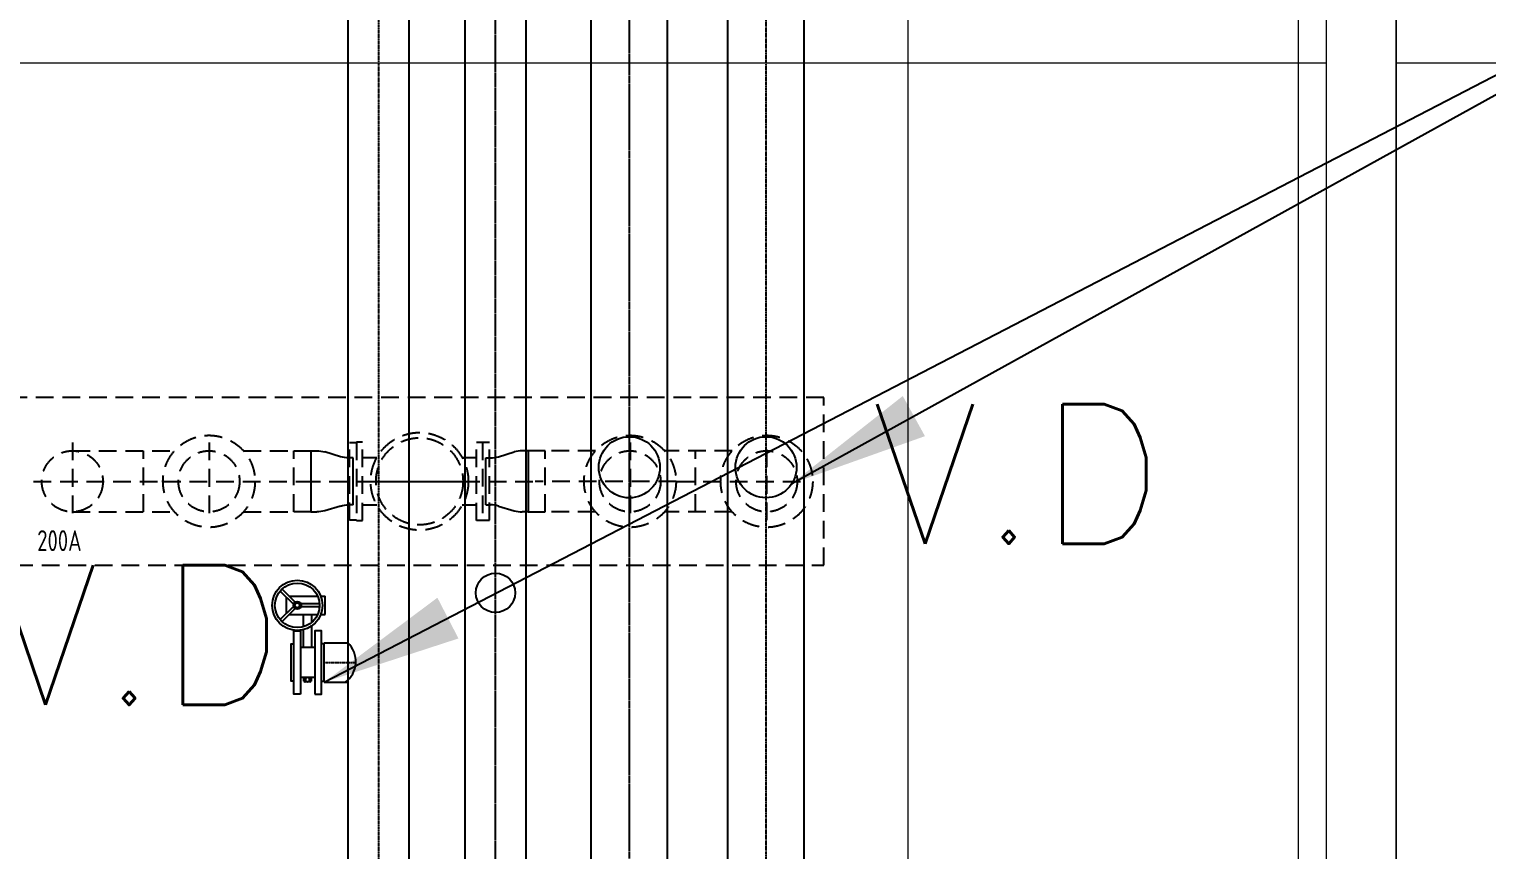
# Model space of a CAD drawing. Extents: x -32000 to 416743, y -254124 to 144214.
# Drawn here: x 255947 to 261175, y 66179 to 69121 of the extents above; entities that cross this region are included whole.
import ezdxf
from ezdxf.enums import TextEntityAlignment as Align

# ---------------------------------------------------------------- set-up
doc = ezdxf.new("R2010")
doc.units = 0
doc.header["$LTSCALE"] = 10
for name, pattern in [('XFM1P40$0$CENTER', [2, 1.25, -0.25, 0.25, -0.25]), ('XFM1P40$0$CENTER2', [1.125, 0.75, -0.125, 0.125, -0.125]), ('XFM1Q40$0$CENTER2', [1.125, 0.75, -0.125, 0.125, -0.125]), ('XFM1Q40$0$HIDDEN', [9.525, 6.35, -3.175])]:
    doc.linetypes.add(name, pattern=pattern)
for name, color, linetype in [('H12PL4$0$S-SLAB-SHOW', 252, 'Continuous'), ('XFM1P40$0$$0$M-PIPE-TEXT-ARROR', 250, 'Continuous'), ('XFM1P40$0$M-PIPE-CHWR13', 94, 'Continuous'), ('XFM1P40$0$M-PIPE-CHWR13_CL', 93, 'XFM1P40$0$CENTER2'), ('XFM1P40$0$M-PIPE-CHWR20', 110, 'Continuous'), ('XFM1P40$0$M-PIPE-CHWR20_CL', 111, 'XFM1P40$0$CENTER'), ('XFM1P40$0$M-PIPE-CHWS12', 130, 'Continuous'), ('XFM1P40$0$M-PIPE-CHWS12_CL', 132, 'XFM1P40$0$CENTER2'), ('XFM1P40$0$M-PIPE-CHWS5', 160, 'Continuous'), ('XFM1P40$0$M-PIPE-CHWS5_CL', 161, 'XFM1P40$0$CENTER2'), ('XFM1P40$0$M-PIPE-TEXT', 250, 'Continuous'), ('XFM1P40$0$U-PCW-V', 2, 'Continuous'), ('XFM1Q40$0$M-FOUN-LINE', 2, 'Continuous'), ('XFM1Q40$0$M-PIPE-CHWR20', 110, 'Continuous'), ('XFM1Q40$0$M-PIPE-CHWR20_CL', 111, 'XFM1Q40$0$CENTER2'), ('XFM1Q40$0$M-PIPE-CHWS12', 130, 'Continuous'), ('XFM1Q40$0$M-PIPE-CHWS12_CL', 132, 'XFM1Q40$0$CENTER2'), ('XFM1Q40$0$M-PIPE-VAVE', 2, 'Continuous'), ('XFM7P40ICA$0$H12PL4$0$A-WALL-EX', 252, 'Continuous'), ('XFM7P40ICA$0$H12PL4$0$L40_19_MEJI', 252, 'Continuous')]:
    doc.layers.add(name, color=color, linetype=linetype)
doc.styles.add('XFM1P40$0$$0$aa-txt', font='isocp.shx', dxfattribs={"bigfont": 'chineset.shx'})
doc.styles.add('XFM1P40$0$aa-txt', font='simplex.shx', dxfattribs={"width": 0.8, "height": 25, "bigfont": 'chineset.shx'})
doc.styles.add('XFM1Q40$0$aa-txt', font='isocp.shx', dxfattribs={"bigfont": 'chineset.shx'})
doc.dimstyles.new('XFM1P40$0$$0$adim-200', dxfattribs={"dimscale": 200, "dimtxt": 0.3, "dimasz": 2.5, "dimexe": 0.1, "dimexo": 0.5, "dimgap": 0.15, "dimtad": 0, "dimdec": 4, "dimzin": 3, "dimdsep": 46, "dimtxsty": 'XFM1P40$0$$0$aa-txt', "dimcen": 2.5, "dimclrd": 256, "dimclre": 256, "dimclrt": 256, "dimadec": 0, "dimazin": 0, "dimtfac": 1, "dimtdec": 4, "dimtmove": 0, "dimatfit": 3, "dimfxl": 1, "dimtolj": 1, "dimtzin": 0, "dimarcsym": 0})

# ---------------------------------------------------------------- blocks, each defined once
blk = doc.blocks.new('H12PL4')
at = {"layer": 'H12PL4$0$S-SLAB-SHOW', "lineweight": 0}
for p, q in [((260500, 30500), (260500, 89560)), ((260850, 30500), (260850, 89560))]:
    blk.add_line(p, q, dxfattribs=at)
blk = doc.blocks.new('XFM1P40$0$BV-04-P')
at = {"layer": 'XFM1P40$0$U-PCW-V'}
for p, q in [((-3.14, 26.32), (1.48, 21.7)), ((-3.85, 25.61), (0.88, 20.88)), ((-1.73, 23.49), (-1.73, 17.53)), ((-0.67, 23.85), (9.51, 23.85)), ((10.22, 21.01), (3.54, 21.01)), ((10.59, 23.85), (12.21, 23.85)), ((12.21, 17.18), (12.21, 23.85)), ((-3.85, 15.42), (0.88, 20.15)), ((-3.14, 14.71), (1.48, 19.33)), ((-0.67, 17.18), (9.51, 17.18)), ((10.22, 20.01), (3.54, 20.01)), ((4.44, 12.82), (4.44, 17.18)), ((7.43, 14.43), (7.43, 17.18)), ((10.59, 17.18), (12.21, 17.18)), ((4.44, 5.4), (4.44, 11.79)), ((7.43, 5.4), (7.43, 13.16)), ((8.53, 5.4), (3.33, 5.4)), ((8.53, -5.4), (3.33, -5.4)), ((4.6, -6.63), (4.6, -5.66)), ((6.93, -6.9), (4.93, -6.9)), ((5.27, -6.63), (5.27, -5.66)), ((6.6, -6.63), (6.6, -5.66)), ((7.27, -6.63), (7.27, -5.66))]:
    blk.add_line(p, q, dxfattribs=at)
for points in [[(3.33, -11.34), (0.95, -11.34), (0.95, 11.34), (3.33, 11.34), (3.33, -11.34)], [(8.53, -11.34), (10.92, -11.34), (10.92, 11.34), (8.53, 11.34), (8.53, -11.34)], [(0.95, -6.66), (0, -6.66), (0, 6.66), (0.95, 6.66)], [(10.92, -6.66), (11.87, -6.66), (11.87, 6.66), (10.92, 6.66)]]:
    blk.add_lwpolyline(points, dxfattribs=at)
for radius in [9, 8, 1.4, 0.849]:
    blk.add_circle((2.23, 20.51), radius, dxfattribs=at)
for centre, radius, start, end in [((4.27, -5.74), 0.342, 12.6804, 90), ((4.93, -5.74), 0.342, 12.6804, 167.3196), ((4.93, -6.56), 0.342, 192.6804, 347.3196), ((5.93, -6.36), 0.967, 46.3972, 133.6028), ((5.93, -5.93), 0.967, 226.3972, 313.6028), ((6.93, -5.74), 0.342, 12.6804, 167.3196), ((6.93, -6.56), 0.342, 192.6804, 347.3196), ((7.6, -5.74), 0.342, 90, 167.3196)]:
    blk.add_arc(centre, radius, start, end, dxfattribs=at)
blk = doc.blocks.new('XFM1Q40$0$R8-6')
for p, q in [((-8.41, 0), (8.41, 0)), ((-8.41, 0), (-8.41, -1.7)), ((-8.84, -4.59), (-10.53, -10.18)), ((8.41, 0), (8.41, -1.7)), ((8.84, -4.59), (10.53, -10.18)), ((-10.95, -15.24), (-10.95, -13.07)), ((10.95, -15.24), (-10.95, -15.24)), ((10.95, -15.24), (10.95, -13.07))]:
    blk.add_line(p, q)
for centre, start, end in [((-18.41, -1.7), 343.2016, 0), ((18.41, -1.7), 180, 196.7984), ((-0.95, -13.07), 163.2016, 180), ((0.95, -13.07), 0, 16.7984)]:
    blk.add_arc(centre, 10, start, end)
blk = doc.blocks.new('XFM1Q40')
at = {"layer": 'XFM1Q40$0$M-FOUN-LINE', "color": 252, "linetype": 'XFM1Q40$0$HIDDEN'}
blk.add_lwpolyline([(255897.4, 67200), (258797.4, 67200), (258797.4, 67800), (255897.4, 67800)], close=True, dxfattribs=at)
at = {"layer": 'XFM1Q40$0$M-PIPE-CHWR20', "color": 252, "linetype": 'XFM1Q40$0$HIDDEN'}
for p, q in [((256715.8, 67609.6), (256897.2, 67609.6)), ((256897.2, 67390.5), (256897.2, 67609.6)), ((257979, 67609.6), (257797.6, 67609.6)), ((257797.6, 67390.5), (257797.6, 67609.6)), ((256715.8, 67390.5), (256897.2, 67390.5)), ((257979, 67390.5), (257797.6, 67390.5))]:
    blk.add_line(p, q, dxfattribs=at)
for points in [[(256957.2, 67609.5), (256957.2, 67390.5), (256897.2, 67390.5), (256897.2, 67609.5)], [(257737.6, 67609.5), (257737.6, 67390.5), (257797.6, 67390.5), (257797.6, 67609.5)]]:
    blk.add_lwpolyline(points, close=True, dxfattribs=at)
for centre in [(256592.4, 67500), (258102.4, 67500)]:
    blk.add_circle(centre, 109.6, dxfattribs=at)
at = {"layer": 'XFM1Q40$0$M-PIPE-CHWR20_CL', "color": 252, "linetype": 'XFM1Q40$0$HIDDEN'}
for p, q in [((256592.4, 67639.6), (256592.4, 67360.5)), ((258102.4, 67639.6), (258102.4, 67360.5)), ((256427.4, 67500), (256930.3, 67500)), ((256928.6, 67500), (257763.8, 67500)), ((257172.4, 67500), (257522.4, 67500)), ((258267.4, 67500), (257761.9, 67500))]:
    blk.add_line(p, q, dxfattribs=at)
at = {"layer": 'XFM1Q40$0$M-PIPE-CHWS12', "color": 252, "linetype": 'XFM1Q40$0$HIDDEN'}
for p, q in [((256102.4, 67609.5), (256467.1, 67609.5)), ((256357.2, 67390.5), (256357.2, 67609.5)), ((258469, 67609.5), (258227.7, 67609.5)), ((258337.6, 67390.5), (258337.6, 67609.5)), ((256102.4, 67390.5), (256467.1, 67390.5)), ((258469, 67390.5), (258227.7, 67390.5))]:
    blk.add_line(p, q, dxfattribs=at)
for centre in [(256102.4, 67500), (258592.4, 67500)]:
    blk.add_circle(centre, 109.5, dxfattribs=at)
at = {"layer": 'XFM1Q40$0$M-PIPE-CHWS12_CL', "color": 252, "linetype": 'XFM1Q40$0$HIDDEN'}
for p, q in [((256102.4, 67639.6), (256102.4, 67360.5)), ((258592.4, 67360.5), (258592.4, 67639.6)), ((255962.8, 67500), (256425.5, 67500)), ((258269.3, 67500), (258731.9, 67500))]:
    blk.add_line(p, q, dxfattribs=at)
at = {"layer": 'XFM1Q40$0$M-PIPE-VAVE', "color": 252, "linetype": 'XFM1Q40$0$HIDDEN'}
for p, q in [((257142.9, 67640), (257121.9, 67640)), ((257121.9, 67640), (257121.9, 67360)), ((257121.9, 67639.7), (257121.9, 67360.3)), ((257142.9, 67360), (257142.9, 67640)), ((257551.9, 67360), (257551.9, 67640)), ((257551.9, 67640), (257572.9, 67640)), ((257572.9, 67639.7), (257572.9, 67360.3)), ((257194, 67584.1), (257142.9, 67584.1)), ((257551.9, 67584.1), (257500.8, 67584.1)), ((257142.9, 67415.9), (257194, 67415.9)), ((257500.8, 67415.9), (257551.9, 67415.9)), ((257121.9, 67360), (257142.9, 67360)), ((257572.9, 67360), (257551.9, 67360))]:
    blk.add_line(p, q, dxfattribs=at)
for points in [[(257121.9, 67639.7), (257121.9, 67360.3), (257096.5, 67360.3), (257096.5, 67639.7)], [(257572.9, 67639.7), (257572.9, 67360.3), (257598.3, 67360.3), (257598.3, 67639.7)]]:
    blk.add_lwpolyline(points, close=True, dxfattribs=at)
for centre, radius in [((256592.4, 67500), 165), ((257347.4, 67500), 175), ((257347.4, 67500), 156), ((258102.4, 67500), 165), ((258592.4, 67500), 165)]:
    blk.add_circle(centre, radius, dxfattribs=at)
at = {"layer": 'XFM1Q40$0$M-PIPE-CHWR20', "color": 252, "linetype": 'XFM1Q40$0$HIDDEN', "yscale": 10, "zscale": 10}
for p, xscale, rotation in [((257109.6, 67500), -10, 270), ((257585.2, 67500), 10, 90.00000000000001)]:
    blk.add_blockref('XFM1Q40$0$R8-6', p, dxfattribs=dict(at, xscale=xscale, rotation=rotation))
at = {"layer": 'XFM1Q40$0$M-FOUN-LINE', "color": 252, "linetype": 'XFM1Q40$0$HIDDEN', "style": 'XFM1Q40$0$aa-txt', "width": 0.8}
blk.add_text('200A', height=75, dxfattribs=at).set_placement((256056, 67287.5, 0), align=Align.MIDDLE_CENTER)
blk = doc.blocks.new('XFM7P40ICA$0$H12PL4')
at = {"layer": 'XFM7P40ICA$0$H12PL4$0$A-WALL-EX', "lineweight": 0}
for p, q in [((260500, 30500), (260500, 89560)), ((260850, 30500), (260850, 89560))]:
    blk.add_line(p, q, dxfattribs=at)
at = {"layer": 'XFM7P40ICA$0$H12PL4$0$L40_19_MEJI', "lineweight": 0}
for p, q in [((259100, 32450), (259100, 90200)), ((251640, 69000), (260600, 69000)), ((260850, 69000), (261660, 69000))]:
    blk.add_line(p, q, dxfattribs=at)
at = {"layer": 'XFM7P40ICA$0$H12PL4$0$L40_19_MEJI', "lineweight": 0, "flags": 128}
blk.add_lwpolyline([(260600, 30980), (260600, 32750), (260350, 32750), (260350, 33250), (260600, 33250), (260600, 45250), (260350, 45250), (260350, 45750), (260600, 45750), (260600, 60250), (260350, 60250), (260350, 60750), (260600, 60750), (260600, 75250), (260350, 75250), (260350, 75750), (260600, 75750), (260600, 89250), (260350, 89250), (260350, 89750), (260850, 89750), (260850, 30980)], close=True, dxfattribs=at)
blk = doc.blocks.new('XFM7P40ICA')
blk.add_blockref('XFM7P40ICA$0$H12PL4', (0, 0))
blk = doc.blocks.new('XFM1P40')
at = {"layer": 'XFM1P40$0$M-PIPE-CHWR13'}
for p, q in [((257090.5, 78173.5, 0), (257090.5, 50480, 0)), ((257309.5, 78173.5, 0), (257309.5, 50480, 0)), ((257005.3, 66921, 0), (257090.5, 66921, 0)), ((257005.3, 66780, 0), (257090.5, 66780, 0))]:
    blk.add_line(p, q, dxfattribs=at)
blk.add_arc((257026.3, 66854.3, 0), 92.6, 306.622, 46.1082, dxfattribs=at)
at = {"layer": 'XFM1P40$0$M-PIPE-CHWR13_CL', "ltscale": 0.5}
for p, q in [((257200, 86135.4, 0), (257200, 50276.6, 0)), ((257005.3, 66850.5, 0), (257118.8, 66850.5, 0))]:
    blk.add_line(p, q, dxfattribs=at)
at = {"layer": 'XFM1P40$0$M-PIPE-CHWR20'}
for p, q in [((257963.5, 49510, 0), (257963.5, 78173.5, 0)), ((258236.5, 49510, 0), (258236.5, 78173.5, 0))]:
    blk.add_line(p, q, dxfattribs=at)
blk.add_circle((258100, 67550.5), 109.6, dxfattribs=at)
at = {"layer": 'XFM1P40$0$M-PIPE-CHWR20_CL', "ltscale": 0.5}
blk.add_line((258100, 49237.7, 0), (258100, 87500, 0), dxfattribs=at)
at = {"layer": 'XFM1P40$0$M-PIPE-CHWS12'}
for p, q in [((258453.5, 49999.7, 0), (258453.5, 78173.5, 0)), ((258726.5, 49999.7, 0), (258726.5, 78173.5, 0))]:
    blk.add_line(p, q, dxfattribs=at)
blk.add_circle((258590, 67550.5), 109.5, dxfattribs=at)
at = {"layer": 'XFM1P40$0$M-PIPE-CHWS12_CL', "ltscale": 0.5}
blk.add_line((258590, 49714.6, 0), (258590, 87500, 0), dxfattribs=at)
at = {"layer": 'XFM1P40$0$M-PIPE-CHWS5'}
for p, q in [((257510.5, 50897.9, 0), (257510.5, 78173.5, 0)), ((257729.5, 50900, 0), (257729.5, 78173.5, 0))]:
    blk.add_line(p, q, dxfattribs=at)
blk.add_circle((257620, 67100.5, 0), 70.5, dxfattribs=at)
at = {"layer": 'XFM1P40$0$M-PIPE-CHWS5_CL'}
blk.add_line((257620, 50732.2, 0), (257620, 86370.1, 0), dxfattribs=at)
at = {"xscale": 10, "yscale": 10, "zscale": 10}
blk.add_blockref('XFM1P40$0$BV-04-P', (256886.7, 66850.5, 0), dxfattribs=at)
at = {"layer": 'XFM1P40$0$M-PIPE-TEXT', "style": 'XFM1P40$0$aa-txt'}
for p in [(258967.5, 67526.5, 0), (255813.1, 66949, 0)]:
    blk.add_text('V.D', height=500, dxfattribs=at).set_placement(p, align=Align.MIDDLE_LEFT)
at = {"layer": 'XFM1P40$0$$0$M-PIPE-TEXT-ARROR'}
for points in [[(257005.3, 66780, 0), (263195.5, 69985.2, 0), (263881.6, 69985.2, 0)], [(258682.7, 67492.1, 0), (263195.5, 69985.2, 0), (263881.6, 69985.2, 0)]]:
    blk.add_leader(points, dimstyle='XFM1P40$0$$0$adim-200', dxfattribs=at)

msp = doc.modelspace()

# ---------------------------------------------------------------- block references
for name in ['XFM1P40', 'H12PL4', 'XFM7P40ICA', 'XFM1Q40']:
    msp.add_blockref(name, (0, 0))

doc.saveas('drawing.dxf')
